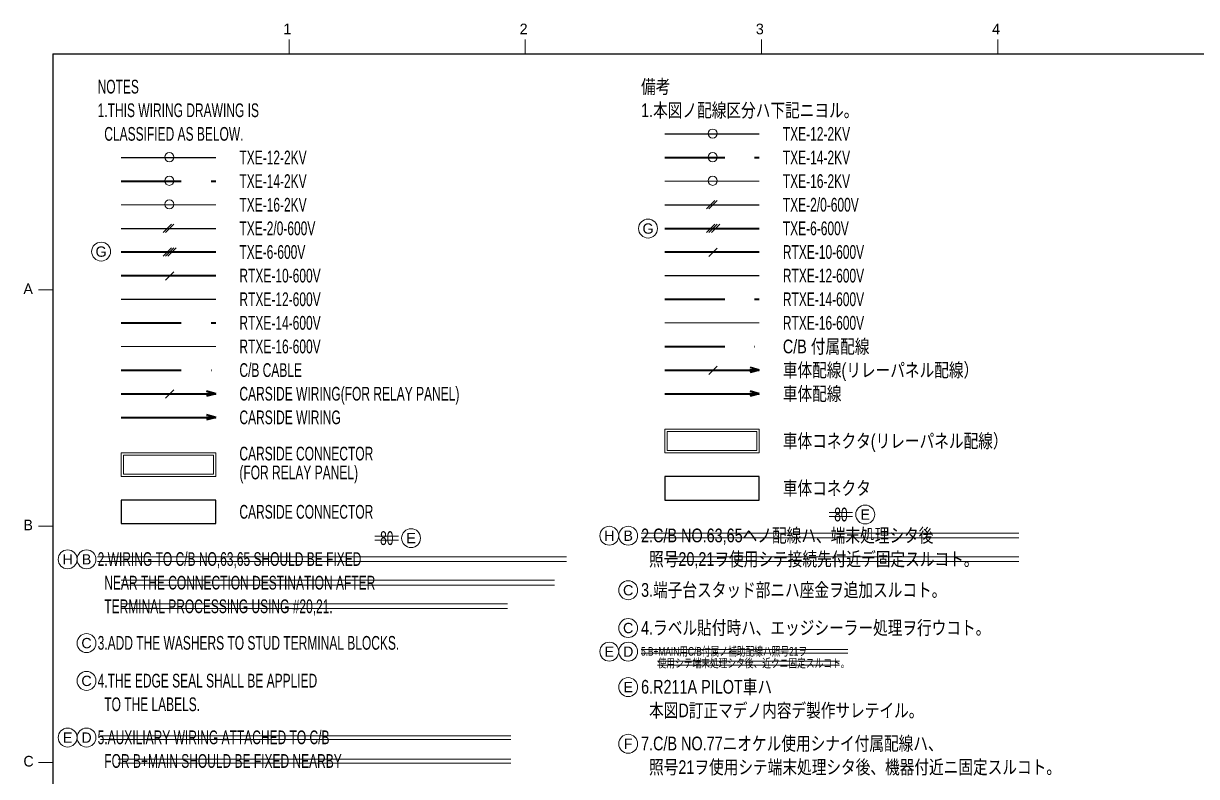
# Model space of a CAD drawing. Header units: millimetres. Extents: x 10 to 832, y 7 to 590.
# Drawn here: x 29.3 to 277.5, y 431 to 590.4 of the extents above; entities that cross this region are included whole.
import ezdxf
from ezdxf.enums import TextEntityAlignment as Align

# ---------------------------------------------------------------- set-up
doc = ezdxf.new("R2010")
doc.units = ezdxf.units.MM
doc.linetypes.add('DASHDOT', pattern=[25.3, 12.7, -6.3, 0, -6.3])
doc.linetypes.add('DASHED', pattern=[19, 12.7, -6.3])
for name, color, linetype in [('GR1_05', 7, 'Continuous'), ('図面枠B6M', 7, 'Continuous'), ('表題、部品表_01', 7, 'Continuous')]:
    doc.layers.add(name, color=color, linetype=linetype)
doc.styles.add('HG丸ｺﾞｼｯｸM-PRO', font='')
doc.styles.get('HG丸ｺﾞｼｯｸM-PRO').set_extended_font_data('HG丸ｺﾞｼｯｸM-PRO')

# ---------------------------------------------------------------- blocks, each defined once
blk = doc.blocks.new('BLKF023')
at = {"layer": '図面枠B6M', "color": 4, "linetype": 'Continuous', "lineweight": 13}
for p, q in [((85.5, 587), (85.5, 584)), ((135.5, 587), (135.5, 584)), ((185.5, 587), (185.5, 584)), ((235.5, 587), (235.5, 584)), ((32.5, 534), (35.5, 534)), ((32.5, 484), (35.5, 484)), ((32.5, 434), (35.5, 434))]:
    blk.add_line(p, q, dxfattribs=at)
at = {"layer": '図面枠B6M', "color": 2, "linetype": 'Continuous', "lineweight": 25}
for q in [(35.5, 15), (831.5, 584)]:
    blk.add_line((35.5, 584), q, dxfattribs=at)
at = {"layer": '図面枠B6M', "color": 4, "linetype": 'Continuous', "lineweight": 13, "style": 'HG丸ｺﾞｼｯｸM-PRO'}
for s, width, p in [('1', 1.003994, (84.29, 587.45)), ('2', 1.003994, (134.3, 587.45)), ('3', 1.003994, (184.29, 587.45)), ('4', 1.003994, (234.29, 587.45)), ('A', 1.002405, (29.29, 532.45)), ('B', 1.004704, (29.29, 482.45)), ('C', 1.001214, (29.29, 432.45))]:
    blk.add_text(s, height=2.25, dxfattribs=dict(at, width=width)).set_placement(p, align=Align.BOTTOM_LEFT)
blk = doc.blocks.new('FXTIP_ARROW_E')
at = {"color": 0, "linetype": 'Continuous', "lineweight": -2}
for q in [(-1, 0), (-0.97, 0.26), (-0.97, -0.26)]:
    blk.add_line((0, 0), q, dxfattribs=at)
blk = doc.blocks.new('BLKF211')
at = {"layer": '表題、部品表_01', "color": 2, "linetype": 'Continuous', "lineweight": 25}
for p, q in [((70, 489.54), (50, 489.54)), ((50, 489.54), (50, 484.54)), ((70, 484.54), (70, 489.54)), ((50, 484.54), (70, 484.54))]:
    blk.add_line(p, q, dxfattribs=at)
blk = doc.blocks.new('BLKF212')
at = {"layer": '表題、部品表_01', "color": 4, "linetype": 'Continuous', "lineweight": 13}
for p, q in [((70, 499.54), (50, 499.54)), ((50, 499.54), (50, 494.54)), ((69.5, 499.04), (50.5, 499.04)), ((50.5, 499.04), (50.5, 495.04)), ((69.5, 495.04), (69.5, 499.04)), ((70, 494.54), (70, 499.54)), ((50, 494.54), (70, 494.54)), ((50.5, 495.04), (69.5, 495.04))]:
    blk.add_line(p, q, dxfattribs=at)
blk = doc.blocks.new('BLKF213')
at = {"layer": '表題、部品表_01', "color": 2, "linetype": 'Continuous', "lineweight": 25}
for p, q in [((185, 494.54), (165, 494.54)), ((165, 494.54), (165, 489.54)), ((185, 489.54), (185, 494.54)), ((165, 489.54), (185, 489.54))]:
    blk.add_line(p, q, dxfattribs=at)
blk = doc.blocks.new('BLKF214')
at = {"layer": '表題、部品表_01', "color": 4, "linetype": 'Continuous', "lineweight": 13}
for p, q in [((185, 504.54), (165, 504.54)), ((165, 504.54), (165, 499.54)), ((184.5, 504.04), (165.5, 504.04)), ((165.5, 504.04), (165.5, 500.04)), ((184.5, 500.04), (184.5, 504.04)), ((185, 499.54), (185, 504.54)), ((165, 499.54), (185, 499.54)), ((165.5, 500.04), (184.5, 500.04))]:
    blk.add_line(p, q, dxfattribs=at)
blk = doc.blocks.new('BLKF353')
at = {"layer": 'GR1_05', "color": 4, "linetype": 'Continuous', "lineweight": 13}
blk.add_circle((42.65, 476.98), 2, dxfattribs=at)
at = {"layer": 'GR1_05', "color": 4, "linetype": 'Continuous', "lineweight": 13, "style": 'HG丸ｺﾞｼｯｸM-PRO', "width": 1.04272}
blk.add_text('B', height=2.18, dxfattribs=at).set_placement((42.65, 476.98), align=Align.MIDDLE_CENTER)
blk = doc.blocks.new('BLKF354')
at = {"layer": 'GR1_05', "color": 4, "linetype": 'Continuous', "lineweight": 13}
blk.add_circle((157.27, 481.98), 2, dxfattribs=at)
at = {"layer": 'GR1_05', "color": 4, "linetype": 'Continuous', "lineweight": 13, "style": 'HG丸ｺﾞｼｯｸM-PRO', "width": 1.04272}
blk.add_text('B', height=2.18, dxfattribs=at).set_placement((157.27, 481.98), align=Align.MIDDLE_CENTER)
blk = doc.blocks.new('BLKF362')
at = {"layer": 'GR1_05', "color": 4, "linetype": 'Continuous', "lineweight": 13}
blk.add_circle((42.65, 459.25), 2, dxfattribs=at)
at = {"layer": 'GR1_05', "color": 4, "linetype": 'Continuous', "lineweight": 13, "style": 'HG丸ｺﾞｼｯｸM-PRO', "width": 1.042931}
blk.add_text('C', height=2.18, dxfattribs=at).set_placement((42.65, 459.25), align=Align.MIDDLE_CENTER)
blk = doc.blocks.new('BLKF363')
at = {"layer": 'GR1_05', "color": 4, "linetype": 'Continuous', "lineweight": 13}
blk.add_circle((157.27, 470.44), 2, dxfattribs=at)
at = {"layer": 'GR1_05', "color": 4, "linetype": 'Continuous', "lineweight": 13, "style": 'HG丸ｺﾞｼｯｸM-PRO', "width": 1.042931}
blk.add_text('C', height=2.18, dxfattribs=at).set_placement((157.27, 470.44), align=Align.MIDDLE_CENTER)
blk = doc.blocks.new('BLKF364')
at = {"layer": 'GR1_05', "color": 4, "linetype": 'Continuous', "lineweight": 13}
blk.add_circle((42.65, 451.25), 2, dxfattribs=at)
at = {"layer": 'GR1_05', "color": 4, "linetype": 'Continuous', "lineweight": 13, "style": 'HG丸ｺﾞｼｯｸM-PRO', "width": 1.042931}
blk.add_text('C', height=2.18, dxfattribs=at).set_placement((42.65, 451.25), align=Align.MIDDLE_CENTER)
blk = doc.blocks.new('BLKF365')
at = {"layer": 'GR1_05', "color": 4, "linetype": 'Continuous', "lineweight": 13}
blk.add_circle((157.27, 462.44), 2, dxfattribs=at)
at = {"layer": 'GR1_05', "color": 4, "linetype": 'Continuous', "lineweight": 13, "style": 'HG丸ｺﾞｼｯｸM-PRO', "width": 1.042931}
blk.add_text('C', height=2.18, dxfattribs=at).set_placement((157.27, 462.44), align=Align.MIDDLE_CENTER)
blk = doc.blocks.new('BLKF399')
at = {"layer": 'GR1_05', "color": 4, "linetype": 'Continuous', "lineweight": 13}
blk.add_circle((111.32, 481.47), 2, dxfattribs=at)
at = {"layer": 'GR1_05', "color": 4, "linetype": 'Continuous', "lineweight": 13, "style": 'HG丸ｺﾞｼｯｸM-PRO', "width": 1.04259}
blk.add_text('E', height=2.18, dxfattribs=at).set_placement((111.32, 481.47), align=Align.MIDDLE_CENTER)
blk = doc.blocks.new('BLKF400')
at = {"layer": 'GR1_05', "color": 4, "linetype": 'Continuous', "lineweight": 13}
blk.add_circle((207.43, 486.47), 2, dxfattribs=at)
at = {"layer": 'GR1_05', "color": 4, "linetype": 'Continuous', "lineweight": 13, "style": 'HG丸ｺﾞｼｯｸM-PRO', "width": 1.04259}
blk.add_text('E', height=2.18, dxfattribs=at).set_placement((207.43, 486.47), align=Align.MIDDLE_CENTER)
blk = doc.blocks.new('BLKF401')
at = {"layer": 'GR1_05', "color": 4, "linetype": 'Continuous', "lineweight": 13}
blk.add_circle((157.27, 457.44), 2, dxfattribs=at)
at = {"layer": 'GR1_05', "color": 4, "linetype": 'Continuous', "lineweight": 13, "style": 'HG丸ｺﾞｼｯｸM-PRO', "width": 1.042833}
blk.add_text('D', height=2.18, dxfattribs=at).set_placement((157.27, 457.44), align=Align.MIDDLE_CENTER)
blk = doc.blocks.new('BLKF402')
at = {"layer": 'GR1_05', "color": 4, "linetype": 'Continuous', "lineweight": 13}
blk.add_circle((42.65, 439.25), 2, dxfattribs=at)
at = {"layer": 'GR1_05', "color": 4, "linetype": 'Continuous', "lineweight": 13, "style": 'HG丸ｺﾞｼｯｸM-PRO', "width": 1.042833}
blk.add_text('D', height=2.18, dxfattribs=at).set_placement((42.65, 439.25), align=Align.MIDDLE_CENTER)
blk = doc.blocks.new('BLKF404')
at = {"layer": 'GR1_05', "color": 4, "linetype": 'Continuous', "lineweight": 13}
blk.add_circle((157.27, 449.94), 2, dxfattribs=at)
at = {"layer": 'GR1_05', "color": 4, "linetype": 'Continuous', "lineweight": 13, "style": 'HG丸ｺﾞｼｯｸM-PRO', "width": 1.04259}
blk.add_text('E', height=2.18, dxfattribs=at).set_placement((157.27, 449.94), align=Align.MIDDLE_CENTER)
blk = doc.blocks.new('BLKF405')
at = {"layer": 'GR1_05', "color": 4, "linetype": 'Continuous', "lineweight": 13}
blk.add_circle((38.65, 439.25), 2, dxfattribs=at)
at = {"layer": 'GR1_05', "color": 4, "linetype": 'Continuous', "lineweight": 13, "style": 'HG丸ｺﾞｼｯｸM-PRO', "width": 1.04259}
blk.add_text('E', height=2.18, dxfattribs=at).set_placement((38.65, 439.25), align=Align.MIDDLE_CENTER)
blk = doc.blocks.new('BLKF406')
at = {"layer": 'GR1_05', "color": 4, "linetype": 'Continuous', "lineweight": 13}
blk.add_circle((153.27, 457.44), 2, dxfattribs=at)
at = {"layer": 'GR1_05', "color": 4, "linetype": 'Continuous', "lineweight": 13, "style": 'HG丸ｺﾞｼｯｸM-PRO', "width": 1.04259}
blk.add_text('E', height=2.18, dxfattribs=at).set_placement((153.27, 457.44), align=Align.MIDDLE_CENTER)
blk = doc.blocks.new('BLKF417')
at = {"layer": 'GR1_05', "color": 4, "linetype": 'Continuous', "lineweight": 13}
blk.add_circle((157.27, 437.94), 2, dxfattribs=at)
at = {"layer": 'GR1_05', "color": 4, "linetype": 'Continuous', "lineweight": 13, "style": 'HG丸ｺﾞｼｯｸM-PRO', "width": 1.042153}
blk.add_text('F', height=2.18, dxfattribs=at).set_placement((157.27, 437.94), align=Align.MIDDLE_CENTER)
blk = doc.blocks.new('BLKF421')
at = {"layer": 'GR1_05', "color": 4, "linetype": 'Continuous', "lineweight": 13}
blk.add_circle((161.47, 547), 2, dxfattribs=at)
at = {"layer": 'GR1_05', "color": 4, "linetype": 'Continuous', "lineweight": 13, "style": 'HG丸ｺﾞｼｯｸM-PRO', "width": 1.042883}
blk.add_text('G', height=2.18, dxfattribs=at).set_placement((161.47, 547), align=Align.MIDDLE_CENTER)
blk = doc.blocks.new('BLKF422')
at = {"layer": 'GR1_05', "color": 4, "linetype": 'Continuous', "lineweight": 13}
blk.add_circle((45.73, 542.12), 2, dxfattribs=at)
at = {"layer": 'GR1_05', "color": 4, "linetype": 'Continuous', "lineweight": 13, "style": 'HG丸ｺﾞｼｯｸM-PRO', "width": 1.042883}
blk.add_text('G', height=2.18, dxfattribs=at).set_placement((45.73, 542.12), align=Align.MIDDLE_CENTER)
blk = doc.blocks.new('BLKF439')
at = {"layer": 'GR1_05', "color": 4, "linetype": 'Continuous', "lineweight": 13}
blk.add_circle((153.27, 481.98), 2, dxfattribs=at)
at = {"layer": 'GR1_05', "color": 4, "linetype": 'Continuous', "lineweight": 13, "style": 'HG丸ｺﾞｼｯｸM-PRO', "width": 1.042153}
blk.add_text('H', height=2.18, dxfattribs=at).set_placement((153.27, 481.98), align=Align.MIDDLE_CENTER)
blk = doc.blocks.new('BLKF440')
at = {"layer": 'GR1_05', "color": 4, "linetype": 'Continuous', "lineweight": 13}
blk.add_circle((38.65, 476.98), 2, dxfattribs=at)
at = {"layer": 'GR1_05', "color": 4, "linetype": 'Continuous', "lineweight": 13, "style": 'HG丸ｺﾞｼｯｸM-PRO', "width": 1.042153}
blk.add_text('H', height=2.18, dxfattribs=at).set_placement((38.65, 476.98), align=Align.MIDDLE_CENTER)

msp = doc.modelspace()

# ---------------------------------------------------------------- linework, layer by layer
at = {"layer": 'GR1_05', "color": 4, "linetype": 'Continuous', "lineweight": 13}
for p, q in [((199.8, 486.87), (204.77, 486.87)), ((199.8, 486.07), (204.77, 486.07)), ((103.69, 481.87), (108.66, 481.87)), ((160, 482.54), (239.92, 482.54)), ((103.69, 481.07), (108.66, 481.07)), ((160, 481.54), (239.92, 481.54)), ((45, 477.54), (144.2, 477.54)), ((166, 477.54), (239.92, 477.54)), ((45, 476.54), (144.2, 476.54)), ((166, 476.54), (239.92, 476.54)), ((50, 472.54), (141.7, 472.54)), ((50, 471.54), (141.7, 471.54)), ((50, 467.54), (131.7, 467.54)), ((50, 466.54), (131.7, 466.54)), ((160, 457.9), (203.75, 457.9)), ((160, 457.1), (203.75, 457.1)), ((163.5, 455.4), (202, 455.4)), ((163.5, 454.6), (202, 454.6)), ((45.59, 439.65), (132.44, 439.65)), ((45.59, 438.85), (132.44, 438.85)), ((49.31, 434.65), (132.44, 434.65)), ((49.31, 433.85), (132.44, 433.85))]:
    msp.add_line(p, q, dxfattribs=at)
at = {"layer": '表題、部品表_01', "color": 2, "linetype": 'Continuous', "lineweight": 25}
for p, q in [((165, 567.04), (185, 567.04)), ((50, 562.04), (70, 562.04)), ((165, 552.04), (185, 552.04)), ((50, 547.04), (70, 547.04)), ((165, 537.04), (185, 537.04)), ((50, 532.04), (70, 532.04))]:
    msp.add_line(p, q, dxfattribs=at)
at = {"layer": '表題、部品表_01', "color": 3, "linetype": 'DASHED', "lineweight": 35}
for p, q in [((165, 562.04), (185, 562.04)), ((50, 557.04), (70, 557.04)), ((165, 532.04), (185, 532.04)), ((50, 527.04), (70, 527.04))]:
    msp.add_line(p, q, dxfattribs=at)
at = {"layer": '表題、部品表_01', "color": 4, "linetype": 'Continuous', "lineweight": 13}
for p, q in [((165, 557.04), (185, 557.04)), ((50, 552.04), (70, 552.04)), ((175.63, 552.92), (173.87, 551.15)), ((176.13, 552.92), (174.37, 551.15)), ((60.63, 547.92), (58.87, 546.15)), ((61.13, 547.92), (59.37, 546.15)), ((175.63, 547.92), (173.87, 546.15)), ((176.13, 547.92), (174.37, 546.15)), ((176.63, 547.92), (174.87, 546.15)), ((60.63, 542.92), (58.87, 541.15)), ((61.13, 542.92), (59.37, 541.15)), ((61.63, 542.92), (59.87, 541.15)), ((176.13, 542.85), (174.37, 541.09)), ((61.13, 537.85), (59.37, 536.09)), ((165, 527.04), (185, 527.04)), ((50, 522.04), (70, 522.04)), ((176.13, 517.85), (174.37, 516.09)), ((61.13, 512.85), (59.37, 511.09))]:
    msp.add_line(p, q, dxfattribs=at)
at = {"layer": '表題、部品表_01', "color": 3, "linetype": 'Continuous', "lineweight": 35}
for p, q in [((165, 547.04), (185, 547.04)), ((50, 542.04), (70, 542.04)), ((165, 542.04), (185, 542.04)), ((50, 537.04), (70, 537.04)), ((165, 517.04), (185, 517.04)), ((50, 512.04), (70, 512.04)), ((165, 512.04), (185, 512.04)), ((50, 507.04), (70, 507.04))]:
    msp.add_line(p, q, dxfattribs=at)
at = {"layer": '表題、部品表_01', "color": 3, "linetype": 'DASHDOT', "lineweight": 35}
for p, q in [((165, 522.04), (185, 522.04)), ((50, 517.04), (70, 517.04))]:
    msp.add_line(p, q, dxfattribs=at)
at = {"layer": '表題、部品表_01', "color": 4, "linetype": 'Continuous', "lineweight": 13}
for centre in [(175.16, 567.11), (60.16, 562.11), (175.16, 562.11), (60.16, 557.11), (175.16, 557.11), (60.16, 552.11)]:
    msp.add_circle(centre, 0.963, dxfattribs=at)

# ---------------------------------------------------------------- block references
at = {"layer": 'GR1_05', "color": 4, "linetype": 'Continuous', "lineweight": 13}
for name in ['BLKF421', 'BLKF422', 'BLKF400', 'BLKF399', 'BLKF439', 'BLKF354', 'BLKF440', 'BLKF353', 'BLKF363', 'BLKF365', 'BLKF362', 'BLKF406', 'BLKF401', 'BLKF364', 'BLKF404', 'BLKF405', 'BLKF402', 'BLKF417']:
    msp.add_blockref(name, (0, 0), dxfattribs=at)
at = {"layer": '図面枠B6M', "color": 4, "linetype": 'Continuous', "lineweight": 13}
msp.add_blockref('BLKF023', (0, 0), dxfattribs=at)
at = {"layer": '表題、部品表_01', "color": 3, "linetype": 'Continuous', "lineweight": 35, "xscale": 2, "yscale": 2, "rotation": 360}
for p in [(185, 517.04), (70, 512.04), (185, 512.04), (70, 507.04)]:
    msp.add_blockref('FXTIP_ARROW_E', p, dxfattribs=at)
at = {"layer": '表題、部品表_01', "color": 4, "linetype": 'Continuous', "lineweight": 13}
for name in ['BLKF214', 'BLKF212']:
    msp.add_blockref(name, (0, 0), dxfattribs=at)
at = {"layer": '表題、部品表_01', "color": 2, "linetype": 'Continuous', "lineweight": 25}
for name in ['BLKF213', 'BLKF211']:
    msp.add_blockref(name, (0, 0), dxfattribs=at)

# ---------------------------------------------------------------- texts
at = {"layer": 'GR1_05', "color": 3, "linetype": 'Continuous', "lineweight": 35, "style": 'HG丸ｺﾞｼｯｸM-PRO', "width": 0.65287}
for p in [(202.29, 486.47), (106.18, 481.47)]:
    msp.add_text('80', height=2.909, dxfattribs=at).set_placement(p, align=Align.MIDDLE_CENTER)
at = {"layer": 'GR1_05', "color": 3, "linetype": 'Continuous', "lineweight": 35, "style": 'HG丸ｺﾞｼｯｸM-PRO'}
for s, height, width, p in [('2.C/B NO.63,65ヘノ配線ハ、端末処理シタ後', 2.9091, 0.782589, (160, 482.04)), ('2.WIRING TO C/B NO,63,65 SHOULD BE FIXED', 2.9091, 0.651968, (45, 477.04)), ('  照号20,21ヲ使用シテ接続先付近デ固定スルコト。', 2.9091, 0.782306, (160, 477.04)), ('  NEAR THE CONNECTION DESTINATION AFTER', 2.9091, 0.65178, (45, 472.04)), ('  TERMINAL PROCESSING USING #20,21.', 2.9091, 0.651899, (45, 467.04)), ('5.B+MAIN用C/B付属ノ補助配線ハ照号21ヲ', 1.8182, 0.724926, (160, 457.5)), ('使用シテ端末処理シタ後、近クニ固定スルコト。', 1.8182, 0.724833, (163.5, 455)), ('5.AUXILIARY WIRING ATTACHED TO C/B', 2.9091, 0.652252, (45, 439.3)), ('  FOR B+MAIN SHOULD BE FIXED NEARBY', 2.9091, 0.652088, (45, 434.3))]:
    msp.add_text(s, height=height, dxfattribs=dict(at, width=width)).set_placement(p, align=Align.MIDDLE_LEFT)
at = {"layer": '表題、部品表_01', "color": 3, "linetype": 'Continuous', "lineweight": 35, "style": 'HG丸ｺﾞｼｯｸM-PRO'}
for s, height, width, p in [('NOTES', 2.909, 0.651237, (45, 577.04)), ('備考', 2.909, 0.781842, (160, 577.04)), ('1.THIS WIRING DRAWING IS', 2.9091, 0.652686, (45, 572.04)), ('1.本図ノ配線区分ハ下記ニヨル。', 2.9091, 0.782047, (160, 572.04)), ('  CLASSIFIED AS BELOW.', 2.9091, 0.651918, (45, 567.04)), ('TXE-12-2KV', 2.909, 0.651604, (190, 567.04)), ('TXE-12-2KV', 2.909, 0.651604, (75, 562.04)), ('TXE-14-2KV', 2.909, 0.651604, (190, 562.04)), ('TXE-14-2KV', 2.909, 0.651604, (75, 557.04)), ('TXE-16-2KV', 2.909, 0.651604, (190, 557.04)), ('TXE-2/0-600V', 2.9091, 0.651629, (190, 552.04)), ('TXE-16-2KV', 2.909, 0.651604, (75, 552.04)), ('TXE-2/0-600V', 2.9091, 0.651629, (75, 547.04)), ('TXE-6-600V', 2.909, 0.651539, (190, 547.04)), ('TXE-6-600V', 2.909, 0.651539, (75, 542.04)), ('RTXE-10-600V', 2.9091, 0.651876, (190, 542.04)), ('RTXE-10-600V', 2.9091, 0.651876, (75, 537.04)), ('RTXE-12-600V', 2.9091, 0.651876, (190, 537.04)), ('RTXE-12-600V', 2.9091, 0.651876, (75, 532.04)), ('RTXE-14-600V', 2.9091, 0.651876, (190, 532.04)), ('RTXE-14-600V', 2.9091, 0.651876, (75, 527.04)), ('RTXE-16-600V', 2.9091, 0.651876, (190, 527.04)), ('C/B 付属配線', 2.909, 0.782018, (190, 522.04)), ('RTXE-16-600V', 2.9091, 0.651876, (75, 522.04)), ('車体配線(リレーパネル配線）', 2.9091, 0.781843, (190, 517.04)), ('C/B CABLE', 2.909, 0.651388, (75, 517.04)), ('車体配線', 2.909, 0.781842, (190, 512.04)), ('CARSIDE WIRING(FOR RELAY PANEL)', 2.9091, 0.65257, (75, 512.04)), ('CARSIDE WIRING', 2.9091, 0.652911, (75, 507.04)), ('車体コネクタ(リレーパネル配線）', 2.9091, 0.781843, (190, 502.04)), ('車体コネクタ', 2.909, 0.781842, (190, 492.04)), ('CARSIDE CONNECTOR', 2.9091, 0.652123, (75, 487.04)), ('3.端子台スタッド部ニハ座金ヲ追加スルコト。', 2.9091, 0.781989, (160, 470.5)), ('4.ラベル貼付時ハ、エッジシーラー処理ヲ行ウコト。', 2.9091, 0.78197, (160, 462.5)), ('3.ADD THE WASHERS TO STUD TERMINAL BLOCKS. ', 2.9091, 0.651799, (45, 459.3)), ('4.THE EDGE SEAL SHALL BE APPLIED', 2.9091, 0.651187, (45, 451.3)), ('6.R211A PILOT車ハ', 2.9091, 0.783293, (160, 450)), ('  TO THE LABELS.', 2.9091, 0.650849, (45, 446.3)), ('  本図D訂正マデノ内容デ製作サレテイル。', 2.9091, 0.78206, (160, 445)), ('7.C/B NO.77ニオケル使用シナイ付属配線ハ、', 2.9091, 0.782344, (160, 438)), ('  照号21ヲ使用シテ端末処理シタ後、機器付近ニ固定スルコト。', 2.9091, 0.782048, (160, 433))]:
    msp.add_text(s, height=height, dxfattribs=dict(at, width=width)).set_placement(p, align=Align.MIDDLE_LEFT)
for s, width, p in [('CARSIDE CONNECTOR', 0.652123, (75, 497.04)), ('(FOR RELAY PANEL)', 0.652295, (75, 493.04))]:
    msp.add_text(s, height=2.9091, dxfattribs=dict(at, width=width)).set_placement(p, align=Align.BOTTOM_LEFT)

doc.saveas('drawing.dxf')
